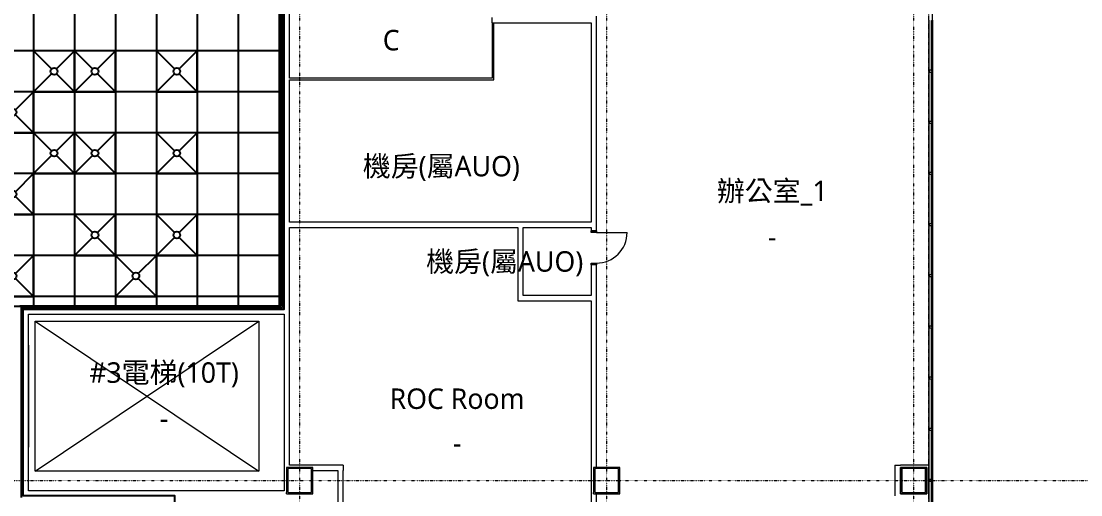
# Model space of a CAD drawing. Extents: x -32000 to 290600, y -111057 to 131250.
# Drawn here: x 235437 to 266502, y 44582 to 58470 of the extents above; entities that cross this region are included whole.
import ezdxf
from ezdxf.enums import TextEntityAlignment as Align

# ---------------------------------------------------------------- set-up
doc = ezdxf.new("R2010")
doc.units = 0
doc.header["$LTSCALE"] = 5
doc.linetypes.add('H12PL3$0$JJP_三點線', pattern=[0.9, 0.3, -0.15, 0, -0.15, 0, -0.15, 0, -0.15])
doc.linetypes.add('H12PL3$0$TAI_虛線', pattern=[5.644, 2.822, -2.822])
for name, color, linetype in [('H12PL3$0$A-OBJE-2D', 252, 'Continuous'), ('H12PL3$0$A-WALL-EX', 252, 'Continuous'), ('H12PL3$0$A-WALL-IN', 252, 'Continuous'), ('H12PL3$0$A-WINDOW', 252, 'Continuous'), ('H12PL3$0$A-ZONE', 252, 'Continuous'), ('H12PL3$0$Door', 252, 'Continuous'), ('H12PL3$0$S-COL', 252, 'Continuous'), ('H12PL3$0$S-GRID', 252, 'Continuous'), ('XFDC30-200K$0$A-C-4500 (50K)', 9, 'Continuous'), ('XFDC30-50K$0$A-C-4500 (50K)', 9, 'Continuous'), ('XFDH30-50K$0$A-FFU-1200x1200_FAB B', 8, 'Continuous'), ('XFDP30$0$A-W-P1S (50K)', 9, 'Continuous')]:
    doc.layers.add(name, color=color, linetype=linetype)
doc.layers.add('XFDC30-200K$0$A-Area (50K)', color=170, linetype='Continuous', plot=False)
doc.styles.add('H12PL3$0$Standard', font='', dxfattribs={"width": 0.8})
doc.styles.get('H12PL3$0$Standard').set_extended_font_data('Microsoft JhengHei')

# ---------------------------------------------------------------- blocks, each defined once
blk = doc.blocks.new('XFDP30')
at = {"layer": 'XFDP30$0$A-W-P1S (50K)'}
for p, q in [((243051, 50125), (243051, 58800)), ((243101, 50075), (243101, 58800)), ((235400, 50125), (243051, 50125)), ((235450, 44500), (235450, 50075)), ((235450, 50075), (243101, 50075))]:
    blk.add_line(p, q, dxfattribs=at)
blk = doc.blocks.new('H12PL3')
at = {"layer": 'H12PL3$0$A-OBJE-2D', "lineweight": 0}
for p, q in [((235850, 45275), (242400, 49675)), ((235850, 49675), (242400, 45275)), ((235850, 45275), (235850, 49675)), ((235850, 49675), (242400, 49675)), ((242400, 49675), (242400, 45275)), ((235650, 48975), (235650, 45975)), ((242400, 45275), (235850, 45275))]:
    blk.add_line(p, q, dxfattribs=at)
at = {"layer": 'H12PL3$0$A-WALL-EX', "lineweight": 0, "flags": 128}
blk.add_lwpolyline([(262150, 30500), (262150, 90550)], dxfattribs=at)
blk.add_lwpolyline([(262150, 30500), (262150, 90550)], dxfattribs=at)
at = {"layer": 'H12PL3$0$A-WALL-IN', "lineweight": 0}
for p, q in [((252300, 52325), (252150, 52325)), ((252300, 51325), (252150, 51325)), ((240015, 44700), (239940, 44700))]:
    blk.add_line(p, q, dxfattribs=at)
at = {"layer": 'H12PL3$0$A-WALL-IN', "lineweight": 0, "flags": 128}
for points in [[(243150, 60490), (243150, 50025)], [(243300, 56800), (243300, 59650)], [(249240, 58425), (249240, 58575)], [(249240, 58425), (249240, 56800)], [(249240, 58425), (249290, 58425)], [(249240, 58425), (252150, 58425)], [(249290, 56800), (249290, 58425)], [(252150, 58425), (252150, 52575)], [(252300, 52325), (252300, 58615)], [(249240, 56800), (243300, 56800)], [(243300, 56750), (249290, 56750)], [(243300, 52575), (243300, 56750)], [(249290, 56750), (249290, 56800)], [(252150, 52575), (243300, 52575)], [(243300, 45450), (243300, 52425)], [(243300, 52425), (250000, 52425)], [(250000, 52425), (250000, 50275)], [(250150, 50425), (250150, 52425)], [(250150, 52425), (252150, 52425)], [(252150, 52425), (252150, 52325)], [(252150, 51325), (252150, 50425)], [(252300, 49350), (252300, 51325)], [(252150, 50425), (250150, 50425)], [(235500, 50025), (235500, 49875)], [(243150, 50025), (235500, 50025)], [(250000, 50275), (250150, 50275)], [(250150, 50275), (252150, 50275)], [(252150, 50275), (252150, 49350)], [(235500, 49875), (235500, 44700)], [(235650, 44700), (235650, 49875)], [(235650, 49875), (243150, 49875)], [(243150, 49875), (243150, 44700)], [(252150, 49350), (252150, 39875)], [(252300, 45350), (252300, 49350)], [(243215, 45385), (243215, 45350)], [(243950, 45385), (243215, 45385)], [(244875, 45450), (243300, 45450)], [(243985, 45385), (243950, 45385)], [(243985, 44650), (243985, 45385)], [(244875, 45450), (244875, 45300)], [(252215, 45385), (252215, 45350)], [(252950, 45385), (252215, 45385)], [(252985, 45385), (252950, 45385)], [(252985, 44650), (252985, 45385)], [(261050, 45450), (261215, 45450)], [(261050, 45450), (261050, 44550)], [(262050, 45450), (261215, 45450)], [(261215, 44615), (261215, 45385)], [(261215, 45385), (261985, 45385)], [(261215, 45385), (261215, 45350)], [(261950, 45385), (261215, 45385)], [(261985, 45385), (261950, 45385)], [(261985, 45385), (261985, 44615)], [(261985, 44650), (261985, 45385)], [(262050, 45450), (262050, 45385)], [(262050, 44550), (262050, 45385)], [(243215, 45350), (243215, 44650)], [(243950, 45300), (244725, 45300)], [(244725, 45300), (244725, 37375)], [(244875, 37375), (244875, 45300)], [(252215, 45350), (252215, 44650)], [(261215, 45350), (261215, 44650)], [(235500, 44550), (235500, 44700)], [(240015, 44700), (235650, 44700)], [(243150, 44700), (240015, 44700)], [(243150, 44700), (240015, 44700)], [(243215, 44615), (243215, 44650)], [(243215, 44615), (243985, 44615)], [(243985, 44615), (243985, 44650)], [(252215, 44615), (252215, 44650)], [(252215, 44615), (252985, 44615)], [(252300, 39875), (252300, 44650)], [(252985, 44615), (252985, 44650)], [(261215, 44615), (261215, 44650)], [(261985, 44615), (261215, 44615)], [(261215, 44615), (261985, 44615)], [(261985, 44615), (261985, 44650)]]:
    blk.add_lwpolyline(points, dxfattribs=at)
at = {"layer": 'H12PL3$0$A-WINDOW', "lineweight": 0}
for p, q in [((262060, 57030), (262060, 56970)), ((262130, 57030), (262060, 57030)), ((262130, 56970), (262060, 56970)), ((262130, 57030), (262130, 56970)), ((262060, 55530), (262060, 55470)), ((262130, 55530), (262060, 55530)), ((262130, 55470), (262060, 55470)), ((262130, 55530), (262130, 55470)), ((262060, 54030), (262060, 53970)), ((262130, 54030), (262060, 54030)), ((262130, 53970), (262060, 53970)), ((262130, 54030), (262130, 53970)), ((262060, 52530), (262060, 52470)), ((262130, 52530), (262060, 52530)), ((262130, 52530), (262130, 52470)), ((262130, 52470), (262060, 52470)), ((262060, 51030), (262060, 50970)), ((262130, 51030), (262060, 51030)), ((262130, 50970), (262060, 50970)), ((262130, 51030), (262130, 50970)), ((262060, 49530), (262060, 49470)), ((262130, 49530), (262060, 49530)), ((262130, 49470), (262060, 49470)), ((262130, 49530), (262130, 49470)), ((262060, 48030), (262060, 47970)), ((262130, 48030), (262060, 48030)), ((262130, 47970), (262060, 47970)), ((262130, 48030), (262130, 47970)), ((262060, 46530), (262060, 46470)), ((262130, 46530), (262060, 46530)), ((262130, 46470), (262060, 46470)), ((262130, 46530), (262130, 46470)), ((262060, 45030), (262060, 44970)), ((262130, 45030), (262060, 45030)), ((262130, 44970), (262060, 44970)), ((262130, 45030), (262130, 44970))]:
    blk.add_line(p, q, dxfattribs=at)
at = {"layer": 'H12PL3$0$A-WINDOW', "linetype": 'H12PL3$0$TAI_虛線', "lineweight": 0, "flags": 128}
for points in [[(262050, 30520), (262050, 31500), (262050, 33000), (262050, 34500), (262050, 36000), (262050, 37500), (262050, 39000), (262050, 40500), (262050, 42000), (262050, 43500), (262050, 45000), (262050, 46500), (262050, 48000), (262050, 49500), (262050, 51000), (262050, 52500), (262050, 54000), (262050, 55500), (262050, 57000), (262050, 58500), (262050, 60000), (262050, 61500), (262050, 63000), (262050, 64500), (262050, 66000), (262050, 67500), (262050, 69000), (262050, 70500), (262050, 72000), (262050, 73500), (262050, 75000), (262050, 76500), (262050, 78000), (262050, 79500), (262050, 81000), (262050, 82500), (262050, 84000), (262050, 85500), (262050, 87000), (262050, 88500), (262050, 90000), (262050, 90450)], [(262150, 30520), (262150, 31500), (262150, 33000), (262150, 34500), (262150, 36000), (262150, 37500), (262150, 39000), (262150, 40500), (262150, 42000), (262150, 43500), (262150, 45000), (262150, 46500), (262150, 48000), (262150, 49500), (262150, 51000), (262150, 52500), (262150, 54000), (262150, 55500), (262150, 57000), (262150, 58500), (262150, 60000), (262150, 61500), (262150, 63000), (262150, 64500), (262150, 66000), (262150, 67500), (262150, 69000), (262150, 70500), (262150, 72000), (262150, 73500), (262150, 75000), (262150, 76500), (262150, 78000), (262150, 79500), (262150, 81000), (262150, 82500), (262150, 84000), (262150, 85500), (262150, 87000), (262150, 88500), (262150, 90000), (262150, 90550)]]:
    blk.add_lwpolyline(points, dxfattribs=at)
at = {"layer": 'H12PL3$0$A-WINDOW', "lineweight": 0, "flags": 128}
for points in [[(262050, 58500), (262050, 57000), (262050, 55500), (262050, 54000), (262050, 52500), (262050, 51000), (262050, 49500), (262050, 48000), (262050, 46500), (262050, 45000), (262050, 43500), (262050, 42000), (262050, 40500), (262050, 39000), (262050, 37500), (262050, 36000), (262050, 34500), (262050, 33000), (262050, 31500), (262050, 30520)], [(262140, 30520), (262140, 31500), (262140, 33000), (262140, 34500), (262140, 36000), (262140, 37500), (262140, 39000), (262140, 40500), (262140, 42000), (262140, 43500), (262140, 45000), (262140, 46500), (262140, 48000), (262140, 49500), (262140, 51000), (262140, 52500), (262140, 54000), (262140, 55500), (262140, 57000), (262140, 58500)], [(262150, 58500), (262150, 57000), (262150, 55500), (262150, 54000), (262150, 52500), (262150, 51000), (262150, 49500), (262150, 48000), (262150, 46500), (262150, 45000), (262150, 43500), (262150, 42000), (262150, 40500), (262150, 39000), (262150, 37500), (262150, 36000), (262150, 34500), (262150, 33000), (262150, 31500), (262150, 30520)], [(262120, 57030), (262120, 58470)], [(262120, 55530), (262120, 56970)], [(262120, 54030), (262120, 55470)], [(262120, 52530), (262120, 53970)], [(262120, 51030), (262120, 52470)], [(262120, 49530), (262120, 50970)], [(262120, 48030), (262120, 49470)], [(262120, 46530), (262120, 47970)], [(262120, 45030), (262120, 46470)], [(262120, 43530), (262120, 44970)]]:
    blk.add_lwpolyline(points, dxfattribs=at)
for points in [[(262140, 57010), (262120, 57010), (262120, 58490), (262140, 58490)], [(262140, 55510), (262120, 55510), (262120, 56990), (262140, 56990)], [(262140, 54010), (262120, 54010), (262120, 55490), (262140, 55490)], [(262140, 52510), (262120, 52510), (262120, 53990), (262140, 53990)], [(262140, 51010), (262120, 51010), (262120, 52490), (262140, 52490)], [(262140, 49510), (262120, 49510), (262120, 50990), (262140, 50990)], [(262140, 48010), (262120, 48010), (262120, 49490), (262140, 49490)], [(262140, 46510), (262120, 46510), (262120, 47990), (262140, 47990)], [(262140, 45010), (262120, 45010), (262120, 46490), (262140, 46490)], [(262140, 43510), (262120, 43510), (262120, 44990), (262140, 44990)]]:
    blk.add_lwpolyline(points, close=True, dxfattribs=at)
at = {"layer": 'H12PL3$0$Door', "lineweight": 0}
for p, q in [((252150, 52275), (252150, 52325)), ((252150, 52325), (252300, 52325)), ((252300, 52325), (252150, 52325)), ((252300, 52325), (252150, 52325)), ((252300, 52275), (252150, 52275)), ((252300, 52325), (252300, 52275)), ((252300, 52275), (253200, 52275)), ((252150, 51325), (252150, 51375)), ((252150, 51375), (252300, 51375)), ((252300, 51325), (252150, 51325)), ((252300, 51325), (252150, 51325)), ((252300, 51325), (252150, 51325)), ((252300, 51375), (252300, 51325))]:
    blk.add_line(p, q, dxfattribs=at)
blk.add_arc((252300, 52275), 900, 270, 0, dxfattribs=at)
at = {"layer": 'H12PL3$0$S-COL', "lineweight": 0, "flags": 128}
for points in [[(243250, 44650), (243950, 44650), (243950, 45350), (243250, 45350)], [(252250, 44650), (252950, 44650), (252950, 45350), (252250, 45350)], [(261250, 44650), (261950, 44650), (261950, 45350), (261250, 45350)]]:
    blk.add_lwpolyline(points, close=True, dxfattribs=at)
at = {"layer": 'H12PL3$0$S-GRID', "linetype": 'H12PL3$0$JJP_三點線', "lineweight": 0}
for p, q in [((243600, 128250), (243600, -28000)), ((252600, 128250), (252600, -28000)), ((261600, 128250), (261600, -28000)), ((-29000, 45000), (289600, 45000))]:
    blk.add_line(p, q, dxfattribs=at)
blk.add_blockref('XFDP30', (0, 0))
at = {"layer": 'H12PL3$0$A-ZONE', "style": 'H12PL3$0$Standard'}
for s, p in [('C', (246284.43, 58214.33)), ('機房(屬AUO)', (247755, 54520.28)), ('辦公室_1', (257455.43, 53793.45)), ('-', (257455.43, 52449.27)), ('機房(屬AUO)', (249613.23, 51724.69)), ('#3電梯(10T)', (239625, 48467.4)), ('ROC Room', (248215.84, 47700.66)), ('-', (239625, 47127.03)), ('-', (248215.84, 46403.37))]:
    blk.add_text(s, height=600, dxfattribs=at).set_placement(p, align=Align.TOP_CENTER)
blk = doc.blocks.new('XFDC30-50K')
at = {"layer": 'XFDC30-50K$0$A-C-4500 (50K)', "ltscale": 0.3}
for p, q in [((235800, 90153, 0), (235800, 50100)), ((237000, 90153, 0), (237000, 50100)), ((238200, 90153, 0), (238200, 50100)), ((239400, 90153, 0), (239400, 50100)), ((240600, 90153, 0), (240600, 50100)), ((241800, 90153, 0), (241800, 50100)), ((243000, 90153, 0), (243000, 50100)), ((243000, 57600), (174600, 57600)), ((243000, 56400), (174600, 56400)), ((243000, 55200), (174600, 55200)), ((243000, 54000), (174600, 54000)), ((243000, 52800), (174600, 52800)), ((243000, 51600), (174600, 51600)), ((243000, 50400), (174600, 50400)), ((243000, 50100), (234600, 50100, 0))]:
    blk.add_line(p, q, dxfattribs=at)
blk = doc.blocks.new('XFDC30-200K')
at = {"layer": 'XFDC30-200K$0$A-Area (50K)'}
blk.add_lwpolyline([(243151, 3000), (243151, 37200), (239940, 37200), (239940, 44550), (235500, 44550), (235500, 50025), (243151, 50025), (243151, 90350)], dxfattribs=at)
at = {"layer": 'XFDC30-200K$0$A-C-4500 (50K)', "ltscale": 0.3}
for p, q in [((235800, 90153, 0), (235800, 50100)), ((237000, 90153, 0), (237000, 50100)), ((238200, 90153, 0), (238200, 50100)), ((239400, 90153, 0), (239400, 50100)), ((240600, 90153, 0), (240600, 50100)), ((241800, 90153, 0), (241800, 50100)), ((243000, 90153, 0), (243000, 50100)), ((243000, 57600), (174600, 57600)), ((243000, 56400), (174600, 56400)), ((243000, 55200), (174600, 55200)), ((243000, 54000), (174600, 54000)), ((243000, 52800), (174600, 52800)), ((243000, 51600), (174600, 51600)), ((243000, 50400), (174600, 50400)), ((243000, 50100), (234600, 50100, 0))]:
    blk.add_line(p, q, dxfattribs=at)
blk = doc.blocks.new('XFDH30-50K$0$FFU-1212')
for p, q in [((0, 120), (52.9, 67.1)), ((67.1, 67.1), (120, 120)), ((0, 0), (52.9, 52.9)), ((67.1, 52.9), (120, 0))]:
    blk.add_line(p, q)
blk.add_lwpolyline([(0, 0), (120, 0), (120, 120), (0, 120)], close=True)
blk.add_circle((60, 60), 10)
blk = doc.blocks.new('XFDH30-50K')
at = {"layer": 'XFDH30-50K$0$A-FFU-1200x1200_FAB B', "xscale": 10, "yscale": 10, "zscale": 10, "rotation": 90.00000000000001}
for p in [(237000, 56400), (238200, 56400), (240600, 56400), (235800, 55200), (237000, 54000), (238200, 54000), (240600, 54000), (235800, 52800), (238200, 51600), (240600, 51600), (235800, 50400), (239400, 50400)]:
    blk.add_blockref('XFDH30-50K$0$FFU-1212', p, dxfattribs=at)

msp = doc.modelspace()

# ---------------------------------------------------------------- block references
for name in ['H12PL3', 'XFDC30-200K', 'XFDC30-50K', 'XFDH30-50K']:
    msp.add_blockref(name, (0, 0))

doc.saveas('drawing.dxf')
